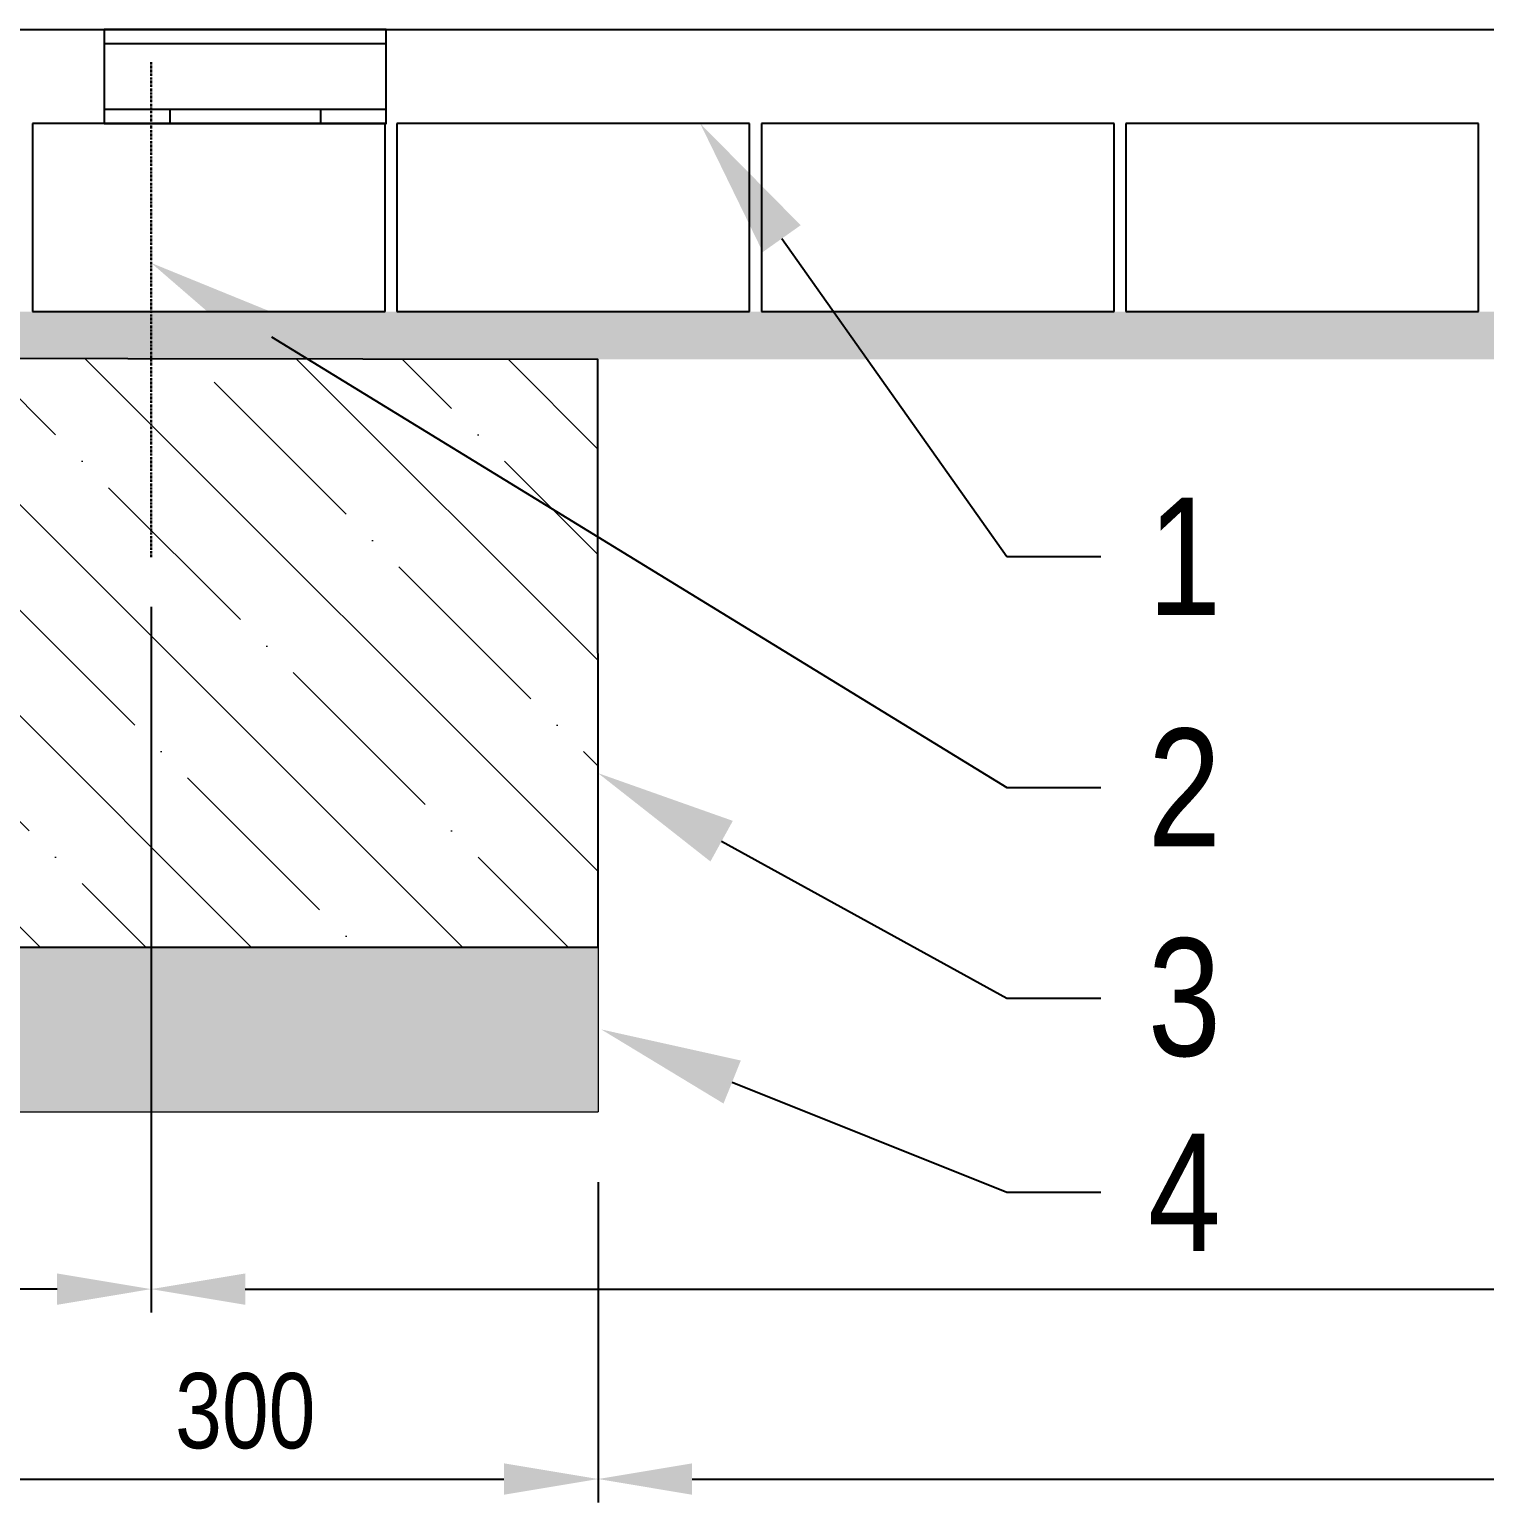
# Model space of a CAD drawing. Header units: millimetres. Extents: x 4694 to 10904, y 3135 to 7625.
# Drawn here: x 6063 to 6682, y 5433 to 6059 of the extents above; entities that cross this region are included whole.
import ezdxf
from ezdxf import colors
from ezdxf.entities.mleader import LeaderData, LeaderLine
from ezdxf.lldxf.tags import DXFTag
from ezdxf.math import Vec2, Vec3

# ---------------------------------------------------------------- set-up
doc = ezdxf.new("R2010")
doc.units = ezdxf.units.MM
doc.header["$LTSCALE"] = 0.1
doc.linetypes.add('DashDot', pattern=[15, 9, -3, 0, -3])
doc.layers.add('SRAFY', color=251, linetype='Continuous', lineweight=13)
doc.styles.add('SEACAD_Arial', font='arial.ttf', dxfattribs={"width": 0.8})
tags = doc.linetypes.add('HIDDEN2', pattern=[4.7625, 3.175, -1.5875]).pattern_tags.tags
tags[6:7] = [DXFTag(74, 4), DXFTag(75, 0), DXFTag(340, '0'), DXFTag(46, 0.0), DXFTag(50, 0.0), DXFTag(44, 0.0), DXFTag(45, 0.0)]
tags[4:5] = [DXFTag(74, 4), DXFTag(75, 0), DXFTag(340, '0'), DXFTag(46, 0.0), DXFTag(50, 0.0), DXFTag(44, 0.0), DXFTag(45, 0.0)]
doc.dimstyles.new('ISO-25', dxfattribs={"dimtxt": 1.6, "dimasz": 2, "dimexe": 0.5, "dimexo": 1.5, "dimtad": 1, "dimdec": 0, "dimtxsty": 'SEACAD_Arial', "dimcen": 2, "dimadec": 0, "dimazin": 0, "dimtfac": 1, "dimtdec": 0, "dimtmove": 0, "dimatfit": 3, "dimfxl": 1, "dimarcsym": 0})

# ---------------------------------------------------------------- blocks, each defined once
blk = doc.blocks.new('*D4')
at = {"color": 0, "lineweight": -2, "transparency": 16777216}
for p, q in [((6114.83, 5813.5), (6114.83, 5513.32)), ((9314.83, 5804.47), (9314.83, 5513.32)), ((6154.83, 5523.32), (9274.83, 5523.32))]:
    blk.add_line(p, q, dxfattribs=at)
at = {"color": 0, "transparency": 16777216}
for points in [[(6154.83, 5529.98), (6154.83, 5516.65), (6114.83, 5523.32)], [(9274.83, 5529.98), (9274.83, 5516.65), (9314.83, 5523.32)]]:
    blk.add_solid(points, dxfattribs=at)
at = {"layer": 'Defpoints', "color": 0, "transparency": 16777216}
for p in [(6114.83, 5843.5), (9314.83, 5834.47), (9314.83, 5523.32)]:
    blk.add_point(p, dxfattribs=at)
at = {"color": 0, "transparency": 16777216, "insert": (7714.83, 5552.16), "char_height": 32, "attachment_point": 5, "style": 'SEACAD_Arial'}
blk.add_mtext('3200', dxfattribs=at)
blk = doc.blocks.new('*D8')
at = {"color": 0, "lineweight": -2, "transparency": 16777216}
for p, q in [((6004.86, 5568.77), (6004.86, 5432.54)), ((6304.86, 5568.77), (6304.86, 5432.54)), ((6044.86, 5442.54), (6264.86, 5442.54))]:
    blk.add_line(p, q, dxfattribs=at)
at = {"color": 0, "transparency": 16777216}
for points in [[(6044.86, 5449.21), (6044.86, 5435.87), (6004.86, 5442.54)], [(6264.86, 5449.21), (6264.86, 5435.87), (6304.86, 5442.54)]]:
    blk.add_solid(points, dxfattribs=at)
at = {"layer": 'Defpoints', "color": 0, "transparency": 16777216}
for p in [(6004.86, 5598.77), (6304.86, 5598.77), (6304.86, 5442.54)]:
    blk.add_point(p, dxfattribs=at)
at = {"color": 0, "transparency": 16777216, "insert": (6154.86, 5471.39), "char_height": 32, "attachment_point": 5, "style": 'SEACAD_Arial'}
blk.add_mtext('300', dxfattribs=at)
blk = doc.blocks.new('*D10')
at = {"color": 0, "lineweight": -2, "transparency": 16777216}
for p, q in [((9204.86, 5619.25), (9204.86, 5432.54)), ((6304.86, 5568.77), (6304.86, 5432.54)), ((6344.86, 5442.54), (9164.86, 5442.54))]:
    blk.add_line(p, q, dxfattribs=at)
at = {"color": 0, "transparency": 16777216}
for points in [[(6344.86, 5449.21), (6344.86, 5435.87), (6304.86, 5442.54)], [(9164.86, 5449.21), (9164.86, 5435.87), (9204.86, 5442.54)]]:
    blk.add_solid(points, dxfattribs=at)
at = {"layer": 'Defpoints', "color": 0, "transparency": 16777216}
for p in [(9204.86, 5649.25), (6304.86, 5598.77), (9204.86, 5442.54)]:
    blk.add_point(p, dxfattribs=at)
at = {"color": 0, "transparency": 16777216, "insert": (7754.86, 5471.38), "char_height": 32, "attachment_point": 5, "style": 'SEACAD_Arial'}
blk.add_mtext('2900', dxfattribs=at)
blk = doc.blocks.new('*D15')
at = {"color": 0, "lineweight": -2, "transparency": 16777216}
for p, q in [((5754.83, 6029.1), (5754.83, 5513.32)), ((6114.83, 5804.47), (6114.83, 5513.32)), ((6074.83, 5523.32), (5794.83, 5523.32))]:
    blk.add_line(p, q, dxfattribs=at)
at = {"color": 0, "transparency": 16777216}
for points in [[(5794.83, 5529.98), (5794.83, 5516.65), (5754.83, 5523.32)], [(6074.83, 5529.98), (6074.83, 5516.65), (6114.83, 5523.32)]]:
    blk.add_solid(points, dxfattribs=at)
at = {"layer": 'Defpoints', "color": 0, "transparency": 16777216}
for p in [(5754.83, 6059.1), (6114.83, 5834.47), (5754.83, 5523.32)]:
    blk.add_point(p, dxfattribs=at)
at = {"color": 0, "transparency": 16777216, "insert": (5934.83, 5556.79), "char_height": 32, "attachment_point": 5, "style": 'SEACAD_Arial'}
blk.add_mtext('(360)', dxfattribs=at)

msp = doc.modelspace()

# ---------------------------------------------------------------- hatches: boundary and pattern name
at = {"layer": 'SRAFY'}
h = msp.add_hatch(dxfattribs=at)
h.set_pattern_fill('AR-SAND', color=256, scale=0.5)
h.set_pattern_definition([(37.5, (-626.11, 704.445), (-0.800016, 24.47066), [0, -19.304, 0, -21.59, 0, -20.6375]), (7.5, (-626.11, 704.445), (22.47616, 35.84126), [0, -10.414, 0, -17.399, 0, -6.6675]), (327.5, (-641.73, 704.445), (39.54962, 0.07186), [0, -6.35, 0, -22.86, 0, -29.845]), (317.5, (-641.73, 704.445), (38.17782, 11.14647), [0, -3.175, 0, -14.986, 0, -17.145])])
h.paths.add_polyline_path([(5599.34, 5939.1), (5599.34, 5919.15), (5939.87, 5919.1), (6059.84, 5918.94), (6059.84, 5939.1)])
h.paths.add_polyline_path([(7764.34, 5918.76), (7764.34, 5939.1), (6059.84, 5939.1), (6059.84, 5918.94), (6189.84, 5918.76)])
h = msp.add_hatch(dxfattribs=at)
h.set_pattern_fill('ANSI35', color=256, scale=10, angle=90)
h.set_pattern_definition([(135, (-616.11, 408.655), (-44.9013, -44.9013), []), (135, (-616.11, 453.557), (-44.9013, -44.9013), [79.375, -15.875, 0, -15.875])])
h.paths.add_polyline_path([(6004.86, 5919.1), (6004.86, 5668.77), (6304.88, 5668.77), (6304.84, 5918.76)])
h = msp.add_hatch(dxfattribs=at)
h.set_pattern_fill('AR-SAND', color=256, scale=0.5)
h.set_pattern_definition([(37.5, (1453.967, -942.238), (-0.800016, 24.47066), [0, -19.304, 0, -21.59, 0, -20.6375]), (7.5, (1453.967, -942.238), (22.47616, 35.84126), [0, -10.414, 0, -17.399, 0, -6.6675]), (327.5, (1438.346, -942.238), (39.54962, 0.07186), [0, -6.35, 0, -22.86, 0, -29.845]), (317.5, (1438.346, -942.238), (38.17782, 11.14647), [0, -3.175, 0, -14.986, 0, -17.145])])
h.paths.add_polyline_path([(6304.86, 5668.77), (6004.86, 5668.77), (6004.86, 5598.77), (6304.86, 5598.77)])
h.paths.add_polyline_path([(9204.85, 5719.25), (9504.86, 5719.29), (9504.86, 5649.27), (9204.87, 5649.24)])

# ---------------------------------------------------------------- linework, layer by layer
msp.add_line((5754.83, 6059.1), (9754.83, 6059.1))
at = {"linetype": 'HIDDEN2', "ltscale": 0.5}
for p, q in [((6094.83, 6053.1), (6214.83, 6053.1)), ((6214.83, 6025.1), (6094.83, 6025.1))]:
    msp.add_line(p, q, dxfattribs=at)
at = {"linetype": 'DashDot', "lineweight": 30}
msp.add_line((6114.83, 6045.13), (6114.83, 5834.47), dxfattribs=at)
at = {"linetype": 'HIDDEN2', "ltscale": 0.1}
for p, q in [((6122.83, 6025.1), (6122.83, 6019.1)), ((6186.83, 6025.1), (6186.83, 6019.1))]:
    msp.add_line(p, q, dxfattribs=at)
at = {"color": 7, "linetype": 'Continuous'}
for p, q in [((6214.34, 6019.1), (6064.34, 6019.1)), ((6064.34, 6019.1), (6064.34, 5939.1)), ((6214.34, 5939.1), (6214.34, 6019.1)), ((6369.34, 6019.1), (6219.34, 6019.1)), ((6219.34, 6019.1), (6219.34, 5939.1)), ((6369.34, 5939.1), (6369.34, 6019.1)), ((6524.34, 6019.1), (6374.34, 6019.1)), ((6374.34, 6019.1), (6374.34, 5939.1)), ((6524.34, 5939.1), (6524.34, 6019.1)), ((6679.34, 6019.1), (6529.34, 6019.1)), ((6529.34, 6019.1), (6529.34, 5939.1)), ((6679.34, 5939.1), (6679.34, 6019.1)), ((6064.34, 5939.1), (6214.34, 5939.1)), ((6219.34, 5939.1), (6369.34, 5939.1)), ((6374.34, 5939.1), (6524.34, 5939.1)), ((6529.34, 5939.1), (6679.34, 5939.1))]:
    msp.add_line(p, q, dxfattribs=at)
at = {"color": 0, "ltscale": 0.5}
msp.add_lwpolyline([(6214.83, 6059.1), (6094.83, 6059.1), (6094.83, 6019.1), (6214.83, 6019.1)], close=True, dxfattribs=at)
msp.add_lwpolyline([(6004.86, 5668.77), (6304.88, 5668.77), (6304.84, 5918.76), (6004.86, 5919.1)], close=True)
at = {"layer": 'SRAFY'}
for p in [(6304.86, 5668.77), (6004.86, 5598.77)]:
    msp.add_line(p, (6304.86, 5598.77), dxfattribs=at)

# ---------------------------------------------------------------- dimensions: what is measured, and where the dimension line sits
dim = msp.add_linear_dim(base=(5754.83, 5523.32), p1=(6114.83, 5834.47), p2=(5754.83, 6059.1), angle=180, text='(<>)', dimstyle='ISO-25', override={"dimscale": 0, "dimrnd": 10})
dim.commit()
dim.dimension.update_dxf_attribs({"geometry": '*D15', "text_midpoint": (5934.83, 5523.32), "dimtype": 160})
dim = msp.add_linear_dim(base=(9314.83, 5523.32), p1=(6114.83, 5843.5), p2=(9314.83, 5834.47), dimstyle='ISO-25', override={"dimscale": 0, "dimrnd": 10})
dim.commit()
dim.dimension.update_dxf_attribs({"geometry": '*D4', "text_midpoint": (7714.83, 5523.32), "dimtype": 160})
for base, p1, p2, override, picture, middle in [((9204.86, 5442.54), (6304.86, 5598.77), (9204.86, 5649.25), {"dimscale": 0, "dimrnd": 10}, '*D10', (7754.86, 5471.38)), ((6304.86, 5442.54), (6004.86, 5598.77), (6304.86, 5598.77), {"dimscale": 0}, '*D8', (6154.86, 5471.39))]:
    dim = msp.add_linear_dim(base=base, p1=p1, p2=p2, dimstyle='ISO-25', override=override)
    dim.commit()
    dim.dimension.update_dxf_attribs({"geometry": picture, "text_midpoint": middle})

# ---------------------------------------------------------------- leaders
ml = msp.add_multileader_mtext('Standard')
ml.set_content('1', color=256, style='SEACAD_Arial')
ml.set_leader_properties()
ml.build(insert=Vec2(0, 0))
ml.multileader.update_dxf_attribs({"text_right_attachment_type": 6, "dogleg_length": 2, "arrow_head_size": 60, "scale": 20})
ctx = ml.context
ctx.base_point, ctx.scale, ctx.char_height, ctx.arrow_head_size, ctx.landing_gap_size, ctx.plane_origin = Vec3(6518.68, 5835), 20, 50, 60, 20, Vec3(6255.71, 6019.1)
ctx.right_attachment = 6
notes = []
notes.append((ctx, [(0, (1, 1, 0), (6478.68, 5835), (1, 0), 40, [(0, [(6348.31, 6019.1)], 0, [])])]))
ctx.mtext.insert, ctx.mtext.flow_direction = Vec3(6538.68, 5860), 5
ml = msp.add_multileader_mtext('Standard')
ml.set_content('2', color=256, style='SEACAD_Arial')
ml.set_leader_properties()
ml.build(insert=Vec2(0, 0))
ml.multileader.update_dxf_attribs({"text_right_attachment_type": 6, "dogleg_length": 2, "arrow_head_size": 60, "scale": 20})
ctx = ml.context
ctx.base_point, ctx.scale, ctx.char_height, ctx.arrow_head_size, ctx.landing_gap_size, ctx.plane_origin = Vec3(6518.68, 5736.69), 20, 50, 60, 20, Vec3(6176.22, 5834.47)
ctx.right_attachment = 6
notes.append((ctx, [(0, (1, 1, 0), (6478.68, 5736.69), (1, 0), 40, [(0, [(6114.83, 5959.8)], 0, [])])]))
ctx.mtext.insert, ctx.mtext.flow_direction = Vec3(6538.68, 5761.69), 5
ml = msp.add_multileader_mtext('Standard')
ml.set_content('3', color=256, style='SEACAD_Arial')
ml.set_leader_properties()
ml.build(insert=Vec2(0, 0))
ml.multileader.update_dxf_attribs({"text_right_attachment_type": 6, "dogleg_length": 2, "arrow_head_size": 60, "scale": 20})
ctx = ml.context
ctx.base_point, ctx.scale, ctx.char_height, ctx.arrow_head_size, ctx.landing_gap_size, ctx.plane_origin = Vec3(6518.68, 5647.08), 20, 50, 60, 20, Vec3(6175.18, 5621.62)
ctx.right_attachment = 6
notes.append((ctx, [(0, (1, 1, 0), (6478.68, 5647.08), (1, 0), 40, [(0, [(6304.86, 5742.79)], 0, [])])]))
ctx.mtext.insert, ctx.mtext.flow_direction = Vec3(6538.68, 5672.52), 5
ml = msp.add_multileader_mtext('Standard')
ml.set_content('4', color=256, style='SEACAD_Arial')
ml.set_leader_properties()
ml.build(insert=Vec2(0, 0))
ml.multileader.update_dxf_attribs({"text_right_attachment_type": 6, "dogleg_length": 2, "arrow_head_size": 60, "scale": 20})
ctx = ml.context
ctx.base_point, ctx.scale, ctx.char_height, ctx.arrow_head_size, ctx.landing_gap_size, ctx.plane_origin = Vec3(6518.68, 5564.49), 20, 50, 60, 20, Vec3(6096.1, 5674.87)
ctx.right_attachment = 6
notes.append((ctx, [(0, (1, 1, 0), (6478.68, 5564.49), (1, 0), 40, [(0, [(6306.23, 5633.77)], 0, [])])]))
ctx.mtext.insert, ctx.mtext.flow_direction = Vec3(6538.68, 5589.49), 5
for ctx, leaders in notes:
    for number, flags, end, landing, length, lines in leaders:
        leader = LeaderData()
        leader.index, (leader.has_last_leader_line, leader.has_dogleg_vector, leader.attachment_direction) = number, flags
        leader.last_leader_point, leader.dogleg_vector, leader.dogleg_length = Vec3(end), Vec3(landing), length
        for number, points, colour, breaks in lines:
            line = LeaderLine()
            line.index, line.vertices, line.color, line.breaks = number, Vec3.list(points), colors.encode_raw_color(colour), breaks
            leader.lines.append(line)
        ctx.leaders.append(leader)

doc.saveas('drawing.dxf')
